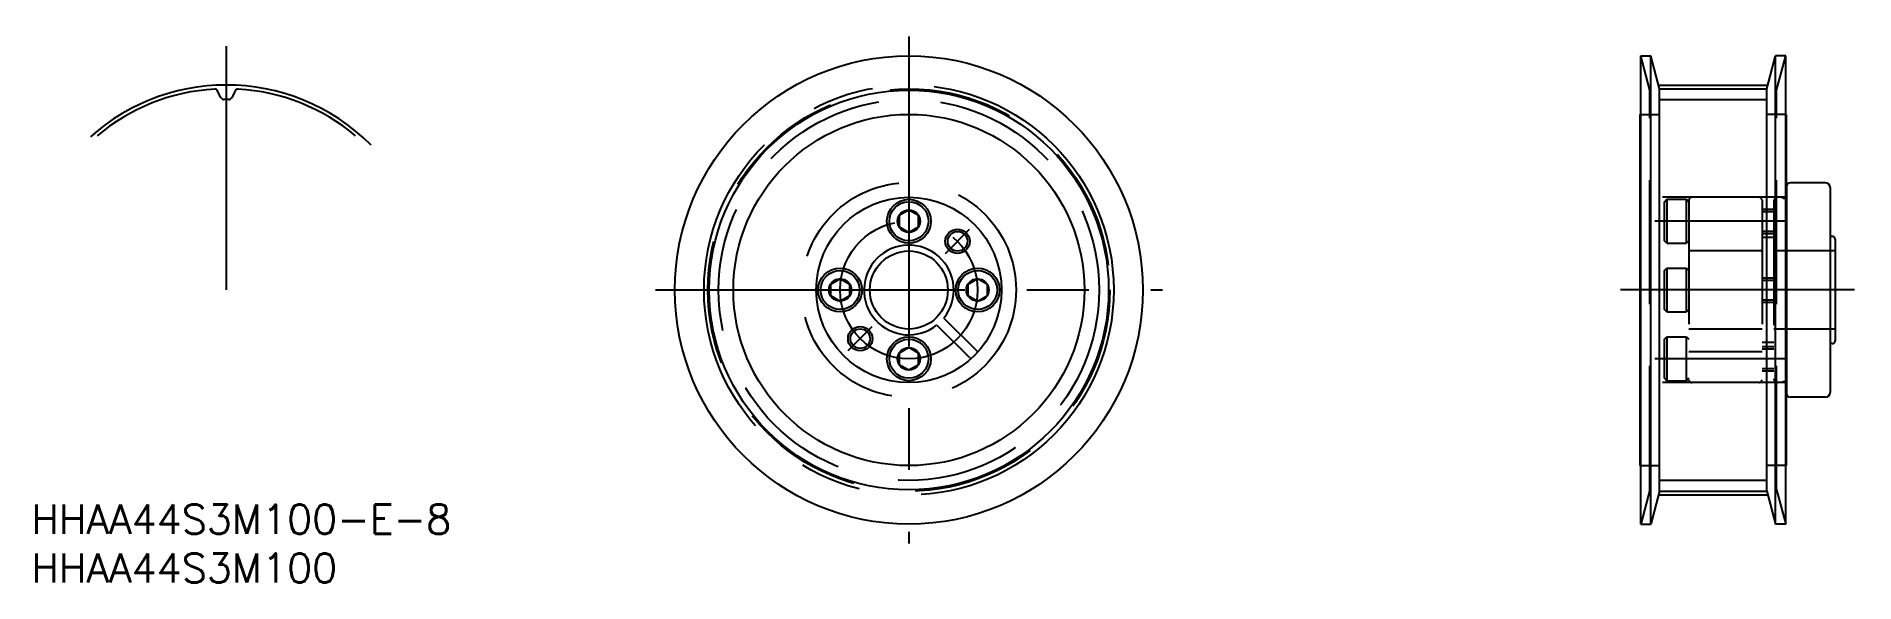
# Model space of a CAD drawing. Extents: x -89 to 97, y -30 to 26.
import ezdxf

# ---------------------------------------------------------------- set-up
doc = ezdxf.new("R2010")
doc.units = 0
doc.linetypes.add('CENTER', pattern=[50.8, 31.75, -6.35, 6.35, -6.35])
doc.linetypes.add('DASHED', pattern=[19.05, 12.7, -6.35])
doc.layers.get('0').update_dxf_attribs({"linetype": 'CONTINUOUS'})
doc.layers.add('CENTER', color=1, linetype='CENTER')
doc.styles.get("Standard").update_dxf_attribs({"font": 'txt.shx', "height": 3, "bigfont": 'bigfont.shx'})

# ---------------------------------------------------------------- blocks, each defined once
blk = doc.blocks.new('*U20')
at = {"color": 7, "linetype": 'CONTINUOUS'}
blk.add_text('HHAA44S3M100', height=3, dxfattribs=at).set_placement((-90, -30))
blk = doc.blocks.new('*U21')
at = {"color": 7, "linetype": 'CONTINUOUS'}
blk.add_text('HHAA44S3M100-E-8', height=3, dxfattribs=at).set_placement((-90, -25))

msp = doc.modelspace()

# ---------------------------------------------------------------- linework, layer by layer
at = {"color": 7, "linetype": 'CONTINUOUS'}
for p, q in [((75.06, 24), (76.1, 24)), ((75.06, -24), (75.06, 24)), ((77, 20.62), (76.1, 24)), ((76.1, -24), (76.1, 24)), ((88, 20.62), (88.9, 24)), ((89.94, 24), (88.9, 24)), ((88.9, -24), (88.9, 24)), ((89.94, -24), (89.94, 24)), ((77, 20.62), (88, 20.62)), ((77, -20.62), (77, 20.62)), ((88, -20.62), (88, 20.62)), ((75, -18), (75, 18)), ((75, 18), (75.06, 18)), ((89.94, 18), (90, 18)), ((90, -18), (90, 18)), ((90, 10.6), (90, -10.6)), ((94, 11), (90.4, 11)), ((94.5, 10.5), (94.5, -10.5)), ((0, 8.2), (-1, 7.63)), ((-1, 7.63), (-1, 6.47)), ((1, 7.63), (0, 8.2)), ((1, 6.47), (1, 7.63)), ((-1, 6.47), (0, 5.9)), ((0, 5.9), (1, 6.47)), ((94.7, 5.5), (94.5, 5.5)), ((95, 5.2), (95, -5.2)), ((-7.05, 1.15), (-8.05, 0.58)), ((-8.05, 0.58), (-8.05, -0.58)), ((-6.05, 0.58), (-7.05, 1.15)), ((-6.05, -0.58), (-6.05, 0.58)), ((7.05, 1.15), (6.05, 0.58)), ((6.05, 0.58), (6.05, -0.58)), ((8.05, 0.58), (7.05, 1.15)), ((8.05, -0.58), (8.05, 0.58)), ((-8.05, -0.58), (-7.05, -1.15)), ((-7.05, -1.15), (-6.05, -0.58)), ((6.05, -0.58), (7.05, -1.15)), ((7.05, -1.15), (8.05, -0.58)), ((2.88, -3.59), (6.35, -7.06)), ((3.59, -2.88), (7.06, -6.35)), ((94.7, -5.5), (94.5, -5.5)), ((0, -5.9), (-1, -6.47)), ((-1, -6.47), (-1, -7.63)), ((1, -6.47), (0, -5.9)), ((1, -7.63), (1, -6.47)), ((-1, -7.63), (0, -8.2)), ((0, -8.2), (1, -7.63)), ((94, -11), (90.4, -11)), ((75, -18), (75.06, -18)), ((89.94, -18), (90, -18)), ((76, -20.49), (75.06, -24)), ((77, -20.62), (76.1, -24)), ((77, -20.62), (88, -20.62)), ((88, -20.62), (88.9, -24)), ((75.06, -24), (76.1, -24)), ((89.94, -24), (88.9, -24))]:
    msp.add_line(p, q, dxfattribs=at)
at = {"color": 3, "linetype": 'DASHED'}
for p, q in [((76, 20.49), (75.06, 24)), ((89, 20.49), (89.94, 24)), ((76, -20.49), (76, 20.49)), ((77, 19.52), (88, 19.52)), ((89, -20.49), (89, 20.49)), ((75.06, 18), (77, 18)), ((89.94, 18), (88, 18)), ((90, 9.5), (75, 9.5)), ((89.39, 9.5), (89.1, 9.5)), ((89.69, 9.42), (89.39, 9.5)), ((77.5, 9.05), (77.75, 9.3)), ((77.5, 5.05), (77.5, 9.05)), ((77.75, 9.3), (79.75, 9.3)), ((77.75, 9.3), (77.75, 4.8)), ((79.75, 9.3), (80, 9.05)), ((79.75, 4.8), (79.75, 9.3)), ((80, 9.2), (80, -9.2)), ((87.5, 9.2), (87.5, -9.2)), ((87.5, 8.3), (88.7, 8.3)), ((87.5, 8.06), (88.7, 8.06)), ((88.7, 9.1), (88.7, -9.1)), ((87.5, 6.04), (88.7, 6.04)), ((87.5, 5.8), (88.7, 5.8)), ((77.75, 4.8), (77.5, 5.05)), ((77.75, 4.8), (79.75, 4.8)), ((80, 5.05), (79.75, 4.8)), ((87.5, 4), (80, 4)), ((88.7, 5.37), (87.5, 5.37)), ((95, 4), (88.7, 4)), ((77.5, 2), (77.75, 2.25)), ((77.5, -2), (77.5, 2)), ((77.75, 2.25), (79.75, 2.25)), ((77.75, 2.25), (77.75, -2.25)), ((79.75, 2.25), (80, 2)), ((79.75, -2.25), (79.75, 2.25)), ((87.5, 1.25), (88.7, 1.25)), ((87.5, 1.01), (88.7, 1.01)), ((87.5, -1.01), (88.7, -1.01)), ((87.5, -1.25), (88.7, -1.25)), ((77.75, -2.25), (77.5, -2)), ((77.75, -2.25), (79.75, -2.25)), ((80, -2), (79.75, -2.25)), ((77.5, -5.05), (77.75, -4.8)), ((77.5, -9.05), (77.5, -5.05)), ((77.75, -4.8), (79.75, -4.8)), ((77.75, -4.8), (77.75, -9.3)), ((79.75, -4.8), (80, -5.05)), ((79.75, -9.3), (79.75, -4.8)), ((87.5, -4), (80, -4)), ((88.7, -5.37), (87.5, -5.37)), ((95, -4), (88.7, -4)), ((87.5, -6.35), (80, -6.35)), ((87.5, -7.06), (80, -7.06)), ((87.5, -5.8), (88.7, -5.8)), ((87.5, -6.04), (88.7, -6.04)), ((77.75, -9.3), (77.5, -9.05)), ((77.75, -9.3), (79.75, -9.3)), ((80, -9.05), (79.75, -9.3)), ((87.5, -8.06), (88.7, -8.06)), ((87.5, -8.3), (88.7, -8.3)), ((90, -9.5), (75, -9.5)), ((89.39, -9.5), (89.1, -9.5)), ((89.69, -9.42), (89.39, -9.5)), ((75.06, -18), (77, -18)), ((89.94, -18), (88, -18)), ((77, -19.51), (88, -19.51)), ((89, -20.49), (89.94, -24))]:
    msp.add_line(p, q, dxfattribs=at)
at = {"color": 7, "linetype": 'CONTINUOUS'}
for centre, radius in [((0, 0), 24), ((0, 0), 20.49), ((0, 0), 18), ((0, 0), 9.5), ((0, 7.05), 2.25), ((0, 7.05), 2), ((0, 7.05), 1.15), ((4.99, 4.99), 1.01), ((0, 0), 4), ((-7.05, 0), 2.25), ((-7.05, 0), 2), ((7.05, 0), 2.25), ((7.05, 0), 2), ((-7.05, 0), 1.15), ((7.05, 0), 1.15), ((-4.99, -4.99), 1.01), ((0, -7.05), 2.25), ((0, -7.05), 2), ((0, -7.05), 1.15)]:
    msp.add_circle(centre, radius, dxfattribs=at)
at = {"color": 3, "linetype": 'DASHED'}
for radius in [20.62, 19.52, 11]:
    msp.add_circle((0, 0), radius, dxfattribs=at)
at = {"color": 3, "linetype": 'CONTINUOUS'}
for centre in [(4.99, 4.99), (-4.99, -4.99)]:
    msp.add_circle(centre, 1.25, dxfattribs=at)
at = {"color": 7, "linetype": 'CONTINUOUS'}
for centre, radius, start, end in [((-70, 0), 20.63, 93.317, 130), ((-71.18, 20.31), 0.28, 17.3499, 93.317), ((-68.82, 20.31), 0.28, 86.683, 162.6501), ((-70, 0), 20.63, 50, 86.683), ((-69.03, 20.99), 1.98, 197.3499, 226.346), ((-70.28, 19.67), 0.15, 226.346, 270.8297), ((-70, 0), 19.52, 90, 90.8297), ((-70, 0), 19.52, 89.1703, 90), ((-69.72, 19.67), 0.15, 269.1703, 313.654), ((-70.97, 20.99), 1.98, 313.654, 342.6501), ((90.4, 10.6), 0.4, 90, 180), ((94, 10.5), 0.5, 0, 90), ((0, 0), 4.6, 321.2401, 308.7599), ((94.7, 5.2), 0.3, 360, 90), ((94.7, -5.2), 0.3, 270, 0), ((90.4, -10.6), 0.4, 180, 270), ((94, -10.5), 0.5, 270, 0)]:
    msp.add_arc(centre, radius, start, end, dxfattribs=at)
at = {"color": 3, "linetype": 'DASHED'}
for centre, radius, start, end in [((80.3, 9.2), 0.3, 90, 180), ((87.2, 9.2), 0.3, 0, 90), ((89.1, 9.1), 0.4, 90, 180), ((89.77, 9.73), 0.32, 255, 315.7191), ((80.3, -9.2), 0.3, 180, 270), ((87.2, -9.2), 0.3, 270, 0), ((89.1, -9.1), 0.4, 180, 270), ((89.77, -9.73), 0.32, 44.2809, 105)]:
    msp.add_arc(centre, radius, start, end, dxfattribs=at)
at = {"layer": 'CENTER', "color": 1, "linetype": 'CENTER'}
for p, q in [((-70, 0), (-70, 25)), ((0, 26), (0, -26)), ((77, 21.01), (88, 21.01)), ((3.75, 3.75), (6.22, 6.22)), ((90, 7.05), (76.5, 7.05)), ((-26, 0), (26, 0)), ((97, 0), (73, 0)), ((-6.22, -6.22), (-3.75, -3.75)), ((90, -7.05), (76.5, -7.05)), ((77, -21.01), (88, -21.01))]:
    msp.add_line(p, q, dxfattribs=at)
for radius in [21.01, 7.05]:
    msp.add_circle((0, 0), radius, dxfattribs=at)
msp.add_arc((-70, 0), 21.01, 45, 135, dxfattribs=at)

# ---------------------------------------------------------------- block references
at = {"color": 7, "linetype": 'CONTINUOUS'}
for name in ['*U21', '*U20']:
    msp.add_blockref(name, (0, 0), dxfattribs=at)

doc.saveas('drawing.dxf')
